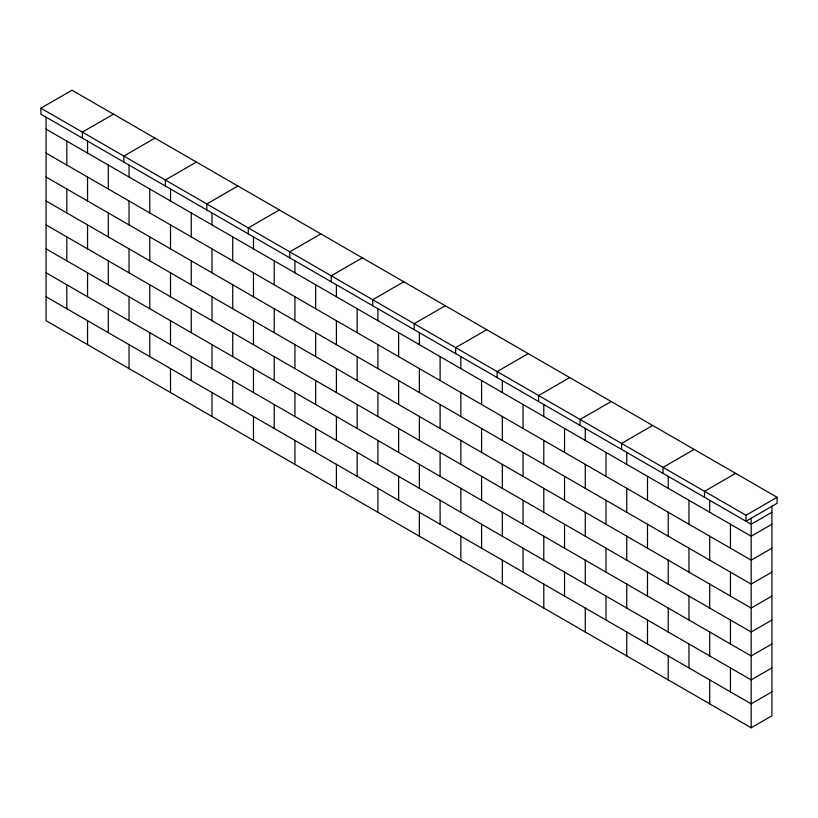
<?xml version="1.0" encoding="UTF-8"?>
<svg xmlns="http://www.w3.org/2000/svg" width="818" height="818" viewBox="0 0 818 818"><rect width="100%" height="100%" fill="white"/><g stroke="black" fill="none" stroke-linecap="round" stroke-linejoin="round"><path stroke-width="1.23" d="M40.9 108.18L72.004 90.215L777.1 497.303L777.1 503.285L745.996 521.25L745.996 515.258L40.9 108.18L40.9 114.162L751.18 524.236L771.916 512.262M113.487 114.162L82.373 132.127L82.373 138.109M154.96 138.109L123.855 156.064L123.855 162.056M196.432 162.056L165.328 180.011L165.328 186.003M237.915 186.003L206.801 203.958L206.801 209.95M279.388 209.95L248.283 227.905L248.283 233.897M320.861 233.897L289.756 251.852L289.756 257.844M362.343 257.844L331.229 275.799L331.229 281.781M403.816 281.781L372.711 299.746L372.711 305.727M445.289 305.727L414.184 323.693L414.184 329.674M486.771 329.674L455.657 347.64L455.657 353.621M528.244 353.621L497.139 371.587L497.139 377.568M569.717 377.568L538.612 395.534L538.612 401.515M611.199 401.515L580.085 419.47L580.085 425.462M652.672 425.462L621.568 443.417L621.568 449.409M694.145 449.409L663.04 467.364L663.04 473.356M735.627 473.356L704.513 491.311L704.513 497.303M745.996 515.258L777.1 497.303M771.916 524.236L751.18 536.209L46.084 129.132M771.916 548.183L751.18 560.156L46.084 153.078M771.916 572.13L751.18 584.103L46.084 177.025M771.916 596.077L751.18 608.05L46.084 200.972M771.916 620.024L751.18 631.997L46.084 224.919M771.916 643.97L751.18 655.944L46.084 248.866M771.916 667.917L751.18 679.891L46.084 272.803M771.916 691.864L751.18 703.838L46.084 296.75M46.084 117.158L46.084 320.697L751.18 727.785L771.916 715.811L771.916 506.281M751.18 518.254L751.18 727.785M730.443 524.236L730.443 548.183M730.443 572.13L730.443 596.077M730.443 620.024L730.443 643.97M730.443 667.917L730.443 691.864M709.697 500.289L709.697 512.262M709.697 536.209L709.697 560.156M709.697 584.103L709.697 608.05M709.697 631.997L709.697 655.944M709.697 679.891L709.697 703.838M688.96 500.289L688.96 524.236M688.96 548.183L688.96 572.13M688.96 596.077L688.96 620.024M688.96 643.97L688.96 667.917M668.224 476.342L668.224 488.315M668.224 512.262L668.224 536.209M668.224 560.156L668.224 584.103M668.224 608.05L668.224 631.997M668.224 655.944L668.224 679.891M647.488 476.342L647.488 500.289M647.488 524.236L647.488 548.183M647.488 572.13L647.488 596.077M647.488 620.024L647.488 643.97M626.752 452.405L626.752 464.379M626.752 488.315L626.752 512.262M626.752 536.209L626.752 560.156M626.752 584.103L626.752 608.05M626.752 631.997L626.752 655.944M606.015 452.405L606.015 476.352M606.015 500.289L606.015 524.236M606.015 548.183L606.015 572.13M606.015 596.077L606.015 620.024M585.269 428.458L585.269 440.432M585.269 464.379L585.269 488.326M585.269 512.262L585.269 536.209M585.269 560.156L585.269 584.103M585.269 608.05L585.269 631.997M564.532 428.458L564.532 452.405M564.532 476.352L564.532 500.289M564.532 524.236L564.532 548.183M564.532 572.13L564.532 596.077M543.796 404.511L543.796 416.485M543.796 440.432L543.796 464.379M543.796 488.326L543.796 512.262M543.796 536.209L543.796 560.156M543.796 584.103L543.796 608.05M523.06 404.511L523.06 428.458M523.06 452.405L523.06 476.352M523.06 500.299L523.06 524.236M523.06 548.183L523.06 572.13M502.324 380.564L502.324 392.538M502.324 416.485L502.324 440.432M502.324 464.379L502.324 488.326M502.324 512.273L502.324 536.209M502.324 560.156L502.324 584.103M481.587 380.564L481.587 404.511M481.587 428.458L481.587 452.405M481.587 476.352L481.587 500.299M481.587 524.246L481.587 548.183M460.841 356.617L460.841 368.591M460.841 392.538L460.841 416.485M460.841 440.432L460.841 464.379M460.841 488.326L460.841 512.273M460.841 536.209L460.841 560.156M440.104 356.617L440.104 380.564M440.104 404.511L440.104 428.458M440.104 452.405L440.104 476.352M440.104 500.299L440.104 524.246M419.368 332.67L419.368 344.644M419.368 368.591L419.368 392.538M419.368 416.485L419.368 440.432M419.368 464.379L419.368 488.326M419.368 512.273L419.368 536.219M398.632 332.67L398.632 356.617M398.632 380.564L398.632 404.511M398.632 428.458L398.632 452.405M398.632 476.352L398.632 500.299M377.896 308.723L377.896 320.697M377.896 344.644L377.896 368.591M377.896 392.538L377.896 416.485M377.896 440.432L377.896 464.379M377.896 488.326L377.896 512.273M357.159 308.723L357.159 332.67M357.159 356.617L357.159 380.564M357.159 404.511L357.159 428.458M357.159 452.405L357.159 476.352M336.413 284.776L336.413 296.75M336.413 320.697L336.413 344.644M336.413 368.591L336.413 392.538M336.413 416.485L336.413 440.432M336.413 464.379L336.413 488.326M315.676 284.776L315.676 308.723M315.676 332.67L315.676 356.617M315.676 380.564L315.676 404.511M315.676 428.458L315.676 452.405M294.94 260.83L294.94 272.803M294.94 296.75L294.94 320.697M294.94 344.644L294.94 368.591M294.94 392.538L294.94 416.485M294.94 440.432L294.94 464.379M274.204 260.83L274.204 284.776M274.204 308.723L274.204 332.67M274.204 356.617L274.204 380.564M274.204 404.511L274.204 428.458M253.468 236.883L253.468 248.856M253.468 272.803L253.468 296.75M253.468 320.697L253.468 344.644M253.468 368.591L253.468 392.538M253.468 416.485L253.468 440.432M232.731 236.883L232.731 260.83M232.731 284.776L232.731 308.723M232.731 332.67L232.731 356.617M232.731 380.564L232.731 404.511M211.985 212.946L211.985 224.909M211.985 248.856L211.985 272.803M211.985 296.75L211.985 320.697M211.985 344.644L211.985 368.591M211.985 392.538L211.985 416.485M191.248 212.946L191.248 236.883M191.248 260.83L191.248 284.776M191.248 308.723L191.248 332.67M191.248 356.617L191.248 380.564M170.512 188.999L170.512 200.972M170.512 224.919L170.512 248.856M170.512 272.803L170.512 296.75M170.512 320.697L170.512 344.644M170.512 368.591L170.512 392.538M149.776 188.999L149.776 212.946M149.776 236.893L149.776 260.83M149.776 284.776L149.776 308.723M149.776 332.67L149.776 356.617M129.04 165.052L129.04 177.025M129.04 200.972L129.04 224.919M129.04 248.856L129.04 272.803M129.04 296.75L129.04 320.697M129.04 344.644L129.04 368.591M108.303 165.052L108.303 188.999M108.303 212.946L108.303 236.893M108.303 260.83L108.303 284.776M108.303 308.723L108.303 332.67M87.557 141.105L87.557 153.078M87.557 177.025L87.557 200.972M87.557 224.919L87.557 248.866M87.557 272.803L87.557 296.75M87.557 320.697L87.557 344.644M66.82 141.105L66.82 165.052M66.82 188.999L66.82 212.946M66.82 236.893L66.82 260.84M66.82 284.776L66.82 308.723"/></g></svg>
